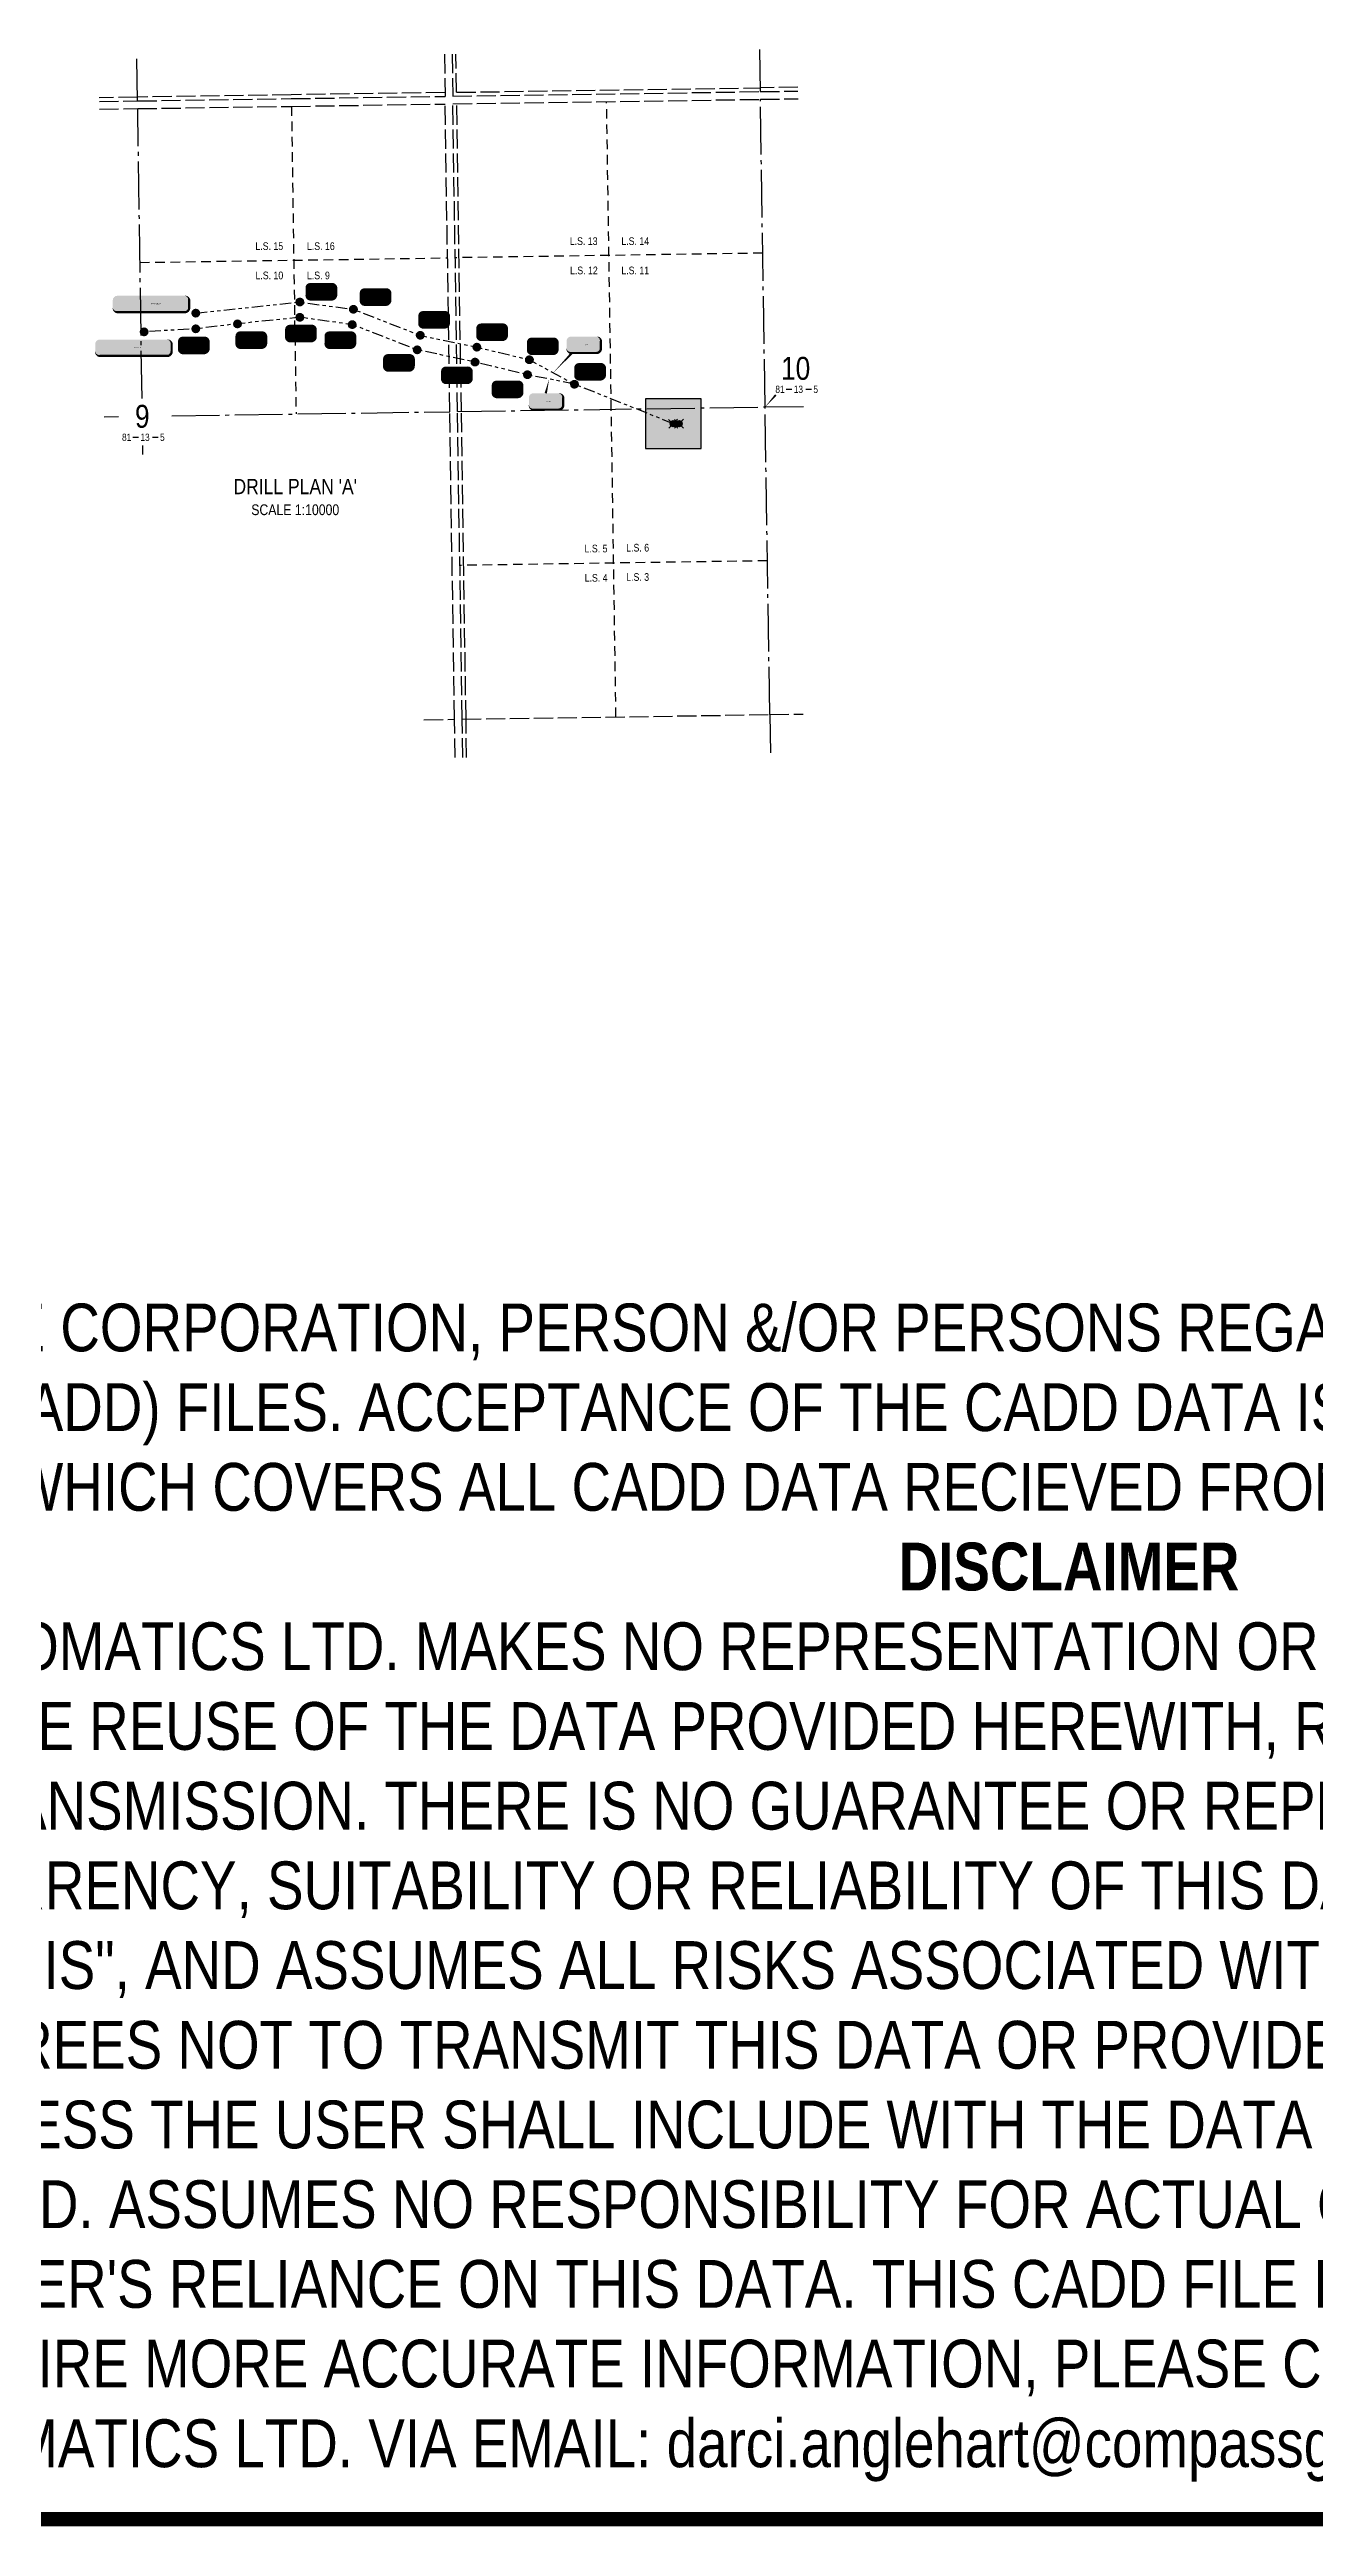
# Model space of a CAD drawing. Extents: x 562422 to 574052, y 6201080 to 6208306.
# Drawn here: x 567439 to 570745, y 6201080 to 6207556 of the extents above; entities that cross this region are included whole.
import ezdxf
from ezdxf.enums import TextEntityAlignment as Align

# ---------------------------------------------------------------- set-up
doc = ezdxf.new("R2018")
doc.units = 0
doc.header["$LTSCALE"] = 5
for name, pattern in [('foc-DRILLPATH', [14.75, 6, -1.75, 1.75, -1.75, 1.75, -1.75]), ('foc-LSD', [8, 5, -3]), ('foc-QUARTERLINE', [33, 25, -3, 2, -3]), ('foc-UNSURVEYED', [12.5, 10, -2.5])]:
    doc.linetypes.add(name, pattern=pattern)
doc.layers.get('Defpoints').update_dxf_attribs({"color": 9})
for name, color, linetype in [('10', 1, 'Continuous'), ('9', 3, 'Continuous'), ('C-CLOSURE', 7, 'Continuous'), ('CG-NOTES', 7, 'Continuous'), ('DETAIL-T', 7, 'Continuous'), ('L-MON', 1, 'Continuous'), ('L-SECLBL', 7, 'Continuous'), ('L-SECQ', 8, 'foc-QUARTERLINE'), ('L-SECTION-LSD', 7, 'foc-LSD'), ('L-USEC', 7, 'foc-UNSURVEYED'), ('P-PDRILLPATH', 12, 'foc-DRILLPATH'), ('P-PROPOSED', 10, 'Continuous'), ('P-PROPOSED-H', 21, 'Continuous')]:
    doc.layers.add(name, color=color, linetype=linetype)
doc.layers.add('DISCLAIMER', color=7, linetype='Continuous', plot=False)
doc.styles.add('100L', font='ARIALN.TTF', dxfattribs={"height": 11})
doc.styles.add('80', font='ARIALN.TTF', dxfattribs={"height": 10})
doc.styles.add('80CG', font='ARIALN.TTF', dxfattribs={"height": 10})
doc.styles.add('80L', font='ARIALN.TTF', dxfattribs={"height": 10})
doc.styles.add('SIMPLEX', font='ARIALN.TTF')
doc.styles.get("Standard").update_dxf_attribs({"font": 'ARIALN.TTF'})

# ---------------------------------------------------------------- blocks, each defined once
blk = doc.blocks.new('L-SECLBL')
at = {"layer": '9', "color": 7}
for p, q in [((-5.1, -27.8), (-12.3, -27.8)), ((20.7, -27.8), (13.5, -27.8))]:
    blk.add_line(p, q, dxfattribs=at)
at = {"layer": '10', "color": 2, "style": 'SIMPLEX'}
blk.add_attdef('SEC', text='', height=30, dxfattribs=at).set_placement((0, 0), align=Align.MIDDLE)
at = {"layer": '10', "color": 5, "style": '80L'}
blk.add_attdef('TWP', text='', height=9.5, dxfattribs=at).set_placement((-14.4, -27.4), align=Align.MIDDLE_RIGHT)
blk.add_attdef('RGE', text='', height=9.5, dxfattribs=at).set_placement((3.6, -27.4), align=Align.MIDDLE_CENTER)
blk.add_attdef('MER', text='', height=9.5, dxfattribs=at).set_placement((23.2, -27.4), align=Align.MIDDLE_LEFT)
blk = doc.blocks.new('WC')
at = {"layer": 'L-MON'}
h = blk.add_hatch(color=255, dxfattribs=at)
h.dxf.hatch_style = 1
edge = h.paths.add_edge_path()
edge.add_arc((0, 0), 0.9, 0, 360)
at = {"layer": 'L-MON', "color": 240, "flags": 128}
for points in [[(-0.62, 0.5), (-1.23, 1.12)], [(0.52, 0.61), (1.13, 1.21)], [(-1.18, -1.18), (-0.56, -0.57)], [(1.16, -1.18), (0.56, -0.57)]]:
    blk.add_lwpolyline(points, dxfattribs=at)
at = {"layer": 'L-MON', "color": 240}
for radius in [0.8, 0.373]:
    blk.add_circle((0, 0), radius, dxfattribs=at)
blk = doc.blocks.new('plbh')
at = {"layer": 'L-MON'}
h = blk.add_hatch(color=255, dxfattribs=at)
h.dxf.hatch_style = 1
edge = h.paths.add_edge_path()
edge.add_arc((0, 0), 1.16, 0, 360)
h = blk.add_hatch(color=256, dxfattribs=at)
h.dxf.hatch_style = 1
h.paths.add_polyline_path([(-0.96, 0, 1), (0.96, 0, 1)])
h.paths.add_polyline_path([(0.91, 0, -1), (-0.91, 0, -1)], flags=16)
h.paths.add_polyline_path([(0.45, 0, -1), (-0.45, 0, -1)], flags=0)
h = blk.add_hatch(color=256, dxfattribs=at)
h.dxf.hatch_style = 1
h.paths.add_polyline_path([(-0.45, 0, 1), (0.45, 0, 1)])
h.paths.add_polyline_path([(0.4, 0, -1), (-0.4, 0, -1)], flags=16)
at = {"layer": 'L-MON', "color": 240}
for radius in [0.96, 0.91, 0.45, 0.4]:
    blk.add_circle((0, 0), radius, dxfattribs=at)
blk = doc.blocks.new('*U66')
h = blk.add_hatch(color=255)
edge = h.paths.add_edge_path()
edge.add_line((-44, -11.5), (44, -11.5))
edge.add_arc((44, -5.5), 6, 270, 360)
edge.add_line((50, -5.5), (50, 4))
edge.add_arc((44, 4), 6, 0, 90)
edge.add_line((44, 10), (-44, 10))
edge.add_arc((-44, 4), 6, 90, 180)
edge.add_line((-50, 4), (-50, -5.5))
edge.add_arc((-44, -5.5), 6, 180, 270)
at = {"color": 14, "flags": 128}
blk.add_lwpolyline([(-44, -11.5, 3, 3, 0), (44, -11.5, 3, 3, 0.414214), (50, -5.5, 3, 3, 0), (50, 4, 3, 0, 0.414214), (44, 10, 0, 0, 0), (-44, 10, 0, 0, 0.414214), (-50, 4, 0, 0, 0), (-50, -5.5, 0, 3, 0.414214)], format="xyseb", close=True, dxfattribs=at)
at = {"color": 14, "lineweight": 30, "flags": 104}
blk.add_attdef('ENTER_TEXT', text='', height=10, dxfattribs=at).set_placement((0, 0), align=Align.MIDDLE_CENTER)
blk = doc.blocks.new('*U67')
h = blk.add_hatch(color=255)
edge = h.paths.add_edge_path()
edge.add_line((-14, -11.5), (14, -11.5))
edge.add_arc((14, -5.5), 6, 270, 360)
edge.add_line((20, -5.5), (20, 4))
edge.add_arc((14, 4), 6, 0, 90)
edge.add_line((14, 10), (-14, 10))
edge.add_arc((-14, 4), 6, 90, 180)
edge.add_line((-20, 4), (-20, -5.5))
edge.add_arc((-14, -5.5), 6, 180, 270)
at = {"color": 14, "flags": 128}
blk.add_lwpolyline([(-14, -11.5, 3, 3, 0), (14, -11.5, 3, 3, 0.414214), (20, -5.5, 3, 3, 0), (20, 4, 3, 0, 0.414214), (14, 10, 0, 0, 0), (-14, 10, 0, 0, 0.414214), (-20, 4, 0, 0, 0), (-20, -5.5, 0, 3, 0.414214)], format="xyseb", close=True, dxfattribs=at)
at = {"color": 14, "lineweight": 30, "flags": 104}
blk.add_attdef('ENTER_TEXT', text='', height=10, dxfattribs=at).set_placement((0, 0), align=Align.MIDDLE_CENTER)
blk = doc.blocks.new('*U68')
h = blk.add_hatch(color=255)
edge = h.paths.add_edge_path()
edge.add_line((-16.5, -11.5), (16.5, -11.5))
edge.add_arc((16.5, -5.5), 6, 270, 360)
edge.add_line((22.5, -5.5), (22.5, 4))
edge.add_arc((16.5, 4), 6, 0, 90)
edge.add_line((16.5, 10), (-16.5, 10))
edge.add_arc((-16.5, 4), 6, 90, 180)
edge.add_line((-22.5, 4), (-22.5, -5.5))
edge.add_arc((-16.5, -5.5), 6, 180, 270)
at = {"color": 14, "flags": 128}
blk.add_lwpolyline([(-16.5, -11.5, 3, 3, 0), (16.5, -11.5, 3, 3, 0.414214), (22.5, -5.5, 3, 3, 0), (22.5, 4, 3, 0, 0.414214), (16.5, 10, 0, 0, 0), (-16.5, 10, 0, 0, 0.414214), (-22.5, 4, 0, 0, 0), (-22.5, -5.5, 0, 3, 0.414214)], format="xyseb", close=True, dxfattribs=at)
at = {"color": 14, "lineweight": 30, "flags": 104}
blk.add_attdef('ENTER_TEXT', text='', height=10, dxfattribs=at).set_placement((0, 0), align=Align.MIDDLE_CENTER)
blk = doc.blocks.new('Disclaimer_Legal')
at = {"layer": 'DISCLAIMER', "color": 254, "flags": 128}
blk.add_lwpolyline([(-3612.9, -1104.6, 37.5, 37.5, 0), (4096.1, -1104.6, 37.5, 37.5, 0.414214), (4171.1, -1029.6, 37.5, 37.5, 0), (4171.1, 2078.7, 37.5, 0, 0.414214), (4096.1, 2153.7, 0, 0, 0), (-3612.9, 2153.7, 0, 0, 0.414214), (-3687.9, 2078.7, 0, 0, 0), (-3687.9, -1029.6, 0, 37.5, 0.414214)], format="xyseb", close=True, dxfattribs=at)
at = {"layer": 'DISCLAIMER', "color": 254, "insert": (241.6, 533.9), "char_height": 125, "width": 7717.568, "attachment_point": 5, "style": '80'}
blk.add_mtext('NOTICE TO THE CORPORATION, PERSON &/OR PERSONS REGARDING THIS COMPUTER AIDED DESIGN AND DRAFTING (CADD) FILES. ACCEPTANCE OF THE CADD DATA IS BASED ON THE FOLLOWING DISCLAIMER WHICH COVERS ALL CADD DATA RECIEVED FROM COMPASS GEOMATICS LTD.\\P{\\fArial Narrow|b1|i0|c0|p34;DISCLAIMER}\\PCOMPASS GEOMATICS LTD. MAKES NO REPRESENTATION OR WARRANTIES, EXPRESS OR IMPLIED, WITH RESPECT TO THE REUSE OF THE DATA PROVIDED HEREWITH, REGARDLESS OF ITS FORMAT OR THE MEANS OF ITS TRANSMISSION. THERE IS NO GUARANTEE OR REPRESENTATION TO THE USER AS TO THE ACCURACY, CURRENCY, SUITABILITY OR RELIABILITY OF THIS DATA FOR ANY PURPOSE. THE USER ACCEPTS THE DATA "AS IS", AND ASSUMES ALL RISKS ASSOCIATED WITH ITS USE. BY ACCEPTANCE OF THIS DATA, THE USER AGREES NOT TO TRANSMIT THIS DATA OR PROVIDE ACCESS OR ANY PART OF IT TO ANOTHER PARTY UNLESS THE USER SHALL INCLUDE WITH THE DATA A COPY OF THIS DISCLAIMER. COMPASS GEOMATICS LTD. ASSUMES NO RESPONSIBILITY FOR ACTUAL OR CONSEQUENTIAL DAMAGE AS A RESULT OF ANY USER\'S RELIANCE ON THIS DATA. THIS CADD FILE IS FOR ILLUSTRATION PURPOSES ONLY.\\PIF YOU REQUIRE MORE ACCURATE INFORMATION, PLEASE CONTACT DARCI ANGLEHART AT COMPASS GEOMATICS LTD. VIA EMAIL: darci.anglehart@compassgeomatics.ca OR CELL: 506-961-7292', dxfattribs=at)

msp = doc.modelspace()

# ---------------------------------------------------------------- hatches: boundary and pattern name
at = {"layer": 'P-PROPOSED-H'}
h = msp.add_hatch(color=256, dxfattribs=at)
h.dxf.hatch_style = 1
h.paths.add_polyline_path([(568996.924, 6206512.449), (569141.852, 6206512.425), (569141.873, 6206642.366), (568996.945, 6206642.39)])

# ---------------------------------------------------------------- linework, layer by layer
at = {"layer": 'C-CLOSURE', "color": 14, "flags": 128}
for points in [[(568755.56, 6206710.595, 0, 6, 0), (568804.49, 6206762.351, 0, 0, 0)], [(568744.675, 6206693.952, 0, 6, 0), (568736.011, 6206656.899, 0, 0, 0)]]:
    msp.add_lwpolyline(points, format="xyseb", dxfattribs=at)
at = {"layer": 'L-SECLBL', "flags": 128}
msp.add_lwpolyline([(569309.25, 6206621.133, 0, 4.998, 0), (569337.3, 6206652.707, 0, 0, 0)], format="xyseb", dxfattribs=at)
at = {"layer": 'L-SECQ'}
for p, q in [((569294.957, 6207555.584), (569296.64, 6207445.543)), ((567680.539, 6206642.821), (567669.238, 6207401.051)), ((569309.25, 6206621.133), (569296.948, 6207425.438)), ((567758.05, 6206597.9), (568485.179, 6206608.791)), ((568505.285, 6206609.092), (569309.25, 6206621.133)), ((569309.25, 6206621.133), (569409.366, 6206622.633)), ((569321.552, 6205816.828), (569309.25, 6206621.133)), ((567581.282, 6206595.253), (567619.129, 6206595.82)), ((567682.715, 6206496.806), (567682.368, 6206520.086)), ((569321.552, 6205816.828), (569323.076, 6205716.885))]:
    msp.add_line(p, q, dxfattribs=at)
at = {"layer": 'L-SECQ', "flags": 128}
msp.add_lwpolyline([(567668.939, 6207421.156), (567667.299, 6207531.199)], dxfattribs=at)
at = {"layer": 'L-SECTION-LSD'}
for p, q in [((568907.267, 6206615.112), (568895.044, 6207419.417)), ((569303.099, 6207023.286), (568499.212, 6207011.244)), ((568919.491, 6205810.809), (568907.267, 6206615.112)), ((569315.401, 6206218.98), (568511.357, 6206206.941))]:
    msp.add_line(p, q, dxfattribs=at)
at = {"layer": 'L-SECTION-LSD', "flags": 128}
for points in [[(568071.138, 6207407.071), (568083.202, 6206602.77)], [(567675.232, 6206998.9), (568479.107, 6207010.943)]]:
    msp.add_lwpolyline(points, dxfattribs=at)
at = {"layer": 'L-USEC'}
for p, q in [((568471.07, 6207543.241), (568472.731, 6207433.2)), ((568491.175, 6207543.542), (568492.837, 6207433.501)), ((568502.737, 6207443.704), (568501.228, 6207543.693)), ((568472.579, 6207443.252), (568070.684, 6207437.23)), ((568492.837, 6207433.501), (569296.647, 6207445.543)), ((568502.737, 6207443.704), (569296.496, 6207455.596)), ((569395.164, 6207457.074), (569296.487, 6207455.596)), ((569296.646, 6207445.544), (569395.335, 6207447.022)), ((567668.789, 6207431.208), (567568.843, 6207429.711)), ((567568.993, 6207419.659), (567668.937, 6207421.156)), ((567569.293, 6207399.553), (567669.238, 6207401.051)), ((568070.684, 6207437.23), (567668.789, 6207431.208)), ((567668.937, 6207421.156), (568070.836, 6207427.176)), ((567669.238, 6207401.051), (568071.138, 6207407.071)), ((568070.836, 6207427.176), (568472.731, 6207433.2)), ((568071.138, 6207407.071), (568473.035, 6207413.094)), ((568485.179, 6206608.791), (568473.035, 6207413.094)), ((568493.14, 6207413.396), (569296.948, 6207425.438)), ((568505.285, 6206609.094), (568493.14, 6207413.398)), ((568515.337, 6206609.246), (568503.193, 6207413.55)), ((569296.948, 6207425.438), (569395.677, 6207426.918)), ((568497.325, 6205804.489), (568485.179, 6206608.791)), ((568517.43, 6205804.793), (568505.285, 6206609.094)), ((568527.483, 6205804.945), (568515.337, 6206609.246)), ((568417.487, 6205803.294), (568497.325, 6205804.489)), ((568498.835, 6205704.546), (568497.325, 6205804.489)), ((568517.43, 6205804.79), (569321.552, 6205816.828)), ((568518.94, 6205704.847), (568517.43, 6205804.793)), ((568528.993, 6205704.998), (568527.483, 6205804.945)), ((569321.552, 6205816.828), (569408.952, 6205818.136))]:
    msp.add_line(p, q, dxfattribs=at)
at = {"layer": 'P-PDRILLPATH', "flags": 128}
for points in [[(567821.003, 6206866.47), (568093.003, 6206895.47), (568233.003, 6206876.47), (568408.003, 6206808.47), (568556.003, 6206777.47), (568693.043, 6206744.564), (568811.003, 6206680.47)], [(568811.003, 6206680.47), (568688.003, 6206705.47), (568551.003, 6206738.47), (568400.003, 6206770.47), (568230.003, 6206836.47), (568093.003, 6206855.47), (567930.003, 6206838.47), (567821.003, 6206825.47), (567686.003, 6206817.47)], [(569069.393, 6206577.41), (568810.999, 6206680.472)]]:
    msp.add_lwpolyline(points, dxfattribs=at)
at = {"layer": 'P-PROPOSED', "flags": 128}
msp.add_lwpolyline([(568996.924, 6206512.449), (569141.852, 6206512.425), (569141.873, 6206642.366), (568996.945, 6206642.39)], close=True, dxfattribs=at)

# ---------------------------------------------------------------- block references
at = {"layer": 'CG-NOTES'}
ref = msp.add_blockref('*U67', (568289.573, 6206911.295), dxfattribs=dict(at, xscale=1.999088000000003, yscale=1.999088000000003, zscale=1.999088000000003))
lines = msp.add_mtext('WP #4', dxfattribs={"layer": '0', "color": 14, "insert": (568289.573, 6206911.295), "char_height": 2.5, "attachment_point": 1})
ref.add_attrib('ENTER_TEXT', '', (568289.573, 6206911.295), dxfattribs={"flags": 104}).embed_mtext(lines)
ref = msp.add_blockref('*U66', (567703.985, 6206891.879), dxfattribs=dict(at, xscale=1.999088000000003, yscale=1.999088000000003, zscale=1.999088000000003))
lines = msp.add_mtext('BOTTOM HOLE', dxfattribs={"layer": '0', "color": 14, "insert": (567703.985, 6206891.879), "char_height": 2.5, "attachment_point": 1})
ref.add_attrib('ENTER_TEXT', '', (567703.985, 6206891.879), dxfattribs={"flags": 104}).embed_mtext(lines)
ref = msp.add_blockref('*U67', (568442.705, 6206851.872), dxfattribs=dict(at, xscale=1.999088000000003, yscale=1.999088000000003, zscale=1.999088000000003))
lines = msp.add_mtext('WP #3', dxfattribs={"layer": '0', "color": 14, "insert": (568443.094, 6206851.872), "char_height": 2.5, "attachment_point": 1})
ref.add_attrib('ENTER_TEXT', '', (568443.094, 6206851.872), dxfattribs={"flags": 104}).embed_mtext(lines)
ref = msp.add_blockref('*U66', (567658.018, 6206777.408), dxfattribs=dict(at, xscale=1.999088000000003, yscale=1.999088000000003, zscale=1.999088000000003))
lines = msp.add_mtext('BOTTOM HOLE', dxfattribs={"layer": '0', "color": 14, "insert": (567658.018, 6206777.408), "char_height": 2.5, "attachment_point": 1})
ref.add_attrib('ENTER_TEXT', '', (567658.018, 6206777.408), dxfattribs={"flags": 104}).embed_mtext(lines)
ref = msp.add_blockref('*U67', (567814.438, 6206784.919), dxfattribs=dict(at, xscale=1.999088000000003, yscale=1.999088000000003, zscale=1.999088000000003))
lines = msp.add_mtext('WP #7', dxfattribs={"layer": '0', "color": 14, "insert": (567814.827, 6206784.913), "char_height": 2.5, "attachment_point": 1})
ref.add_attrib('ENTER_TEXT', '', (567814.827, 6206784.913), dxfattribs={"flags": 104}).embed_mtext(lines)
ref = msp.add_blockref('*U67', (567964.794, 6206798.727), dxfattribs=dict(at, xscale=1.999088000000003, yscale=1.999088000000003, zscale=1.999088000000003))
lines = msp.add_mtext('WP #6', dxfattribs={"layer": '0', "color": 14, "insert": (567964.794, 6206798.727), "char_height": 2.5, "attachment_point": 1})
ref.add_attrib('ENTER_TEXT', '', (567964.794, 6206798.727), dxfattribs={"flags": 104}).embed_mtext(lines)
ref = msp.add_blockref('*U67', (568094.517, 6206816.022), dxfattribs=dict(at, xscale=1.999088000000003, yscale=1.999088000000003, zscale=1.999088000000003))
lines = msp.add_mtext('WP #5', dxfattribs={"layer": '0', "color": 14, "insert": (568094.517, 6206816.022), "char_height": 2.5, "attachment_point": 1})
ref.add_attrib('ENTER_TEXT', '', (568094.517, 6206816.022), dxfattribs={"flags": 104}).embed_mtext(lines)
ref = msp.add_blockref('*U67', (568197.586, 6206798.728), dxfattribs=dict(at, xscale=1.999088000000003, yscale=1.999088000000003, zscale=1.999088000000003))
lines = msp.add_mtext('WP #4', dxfattribs={"layer": '0', "color": 14, "insert": (568197.586, 6206798.728), "char_height": 2.5, "attachment_point": 1})
ref.add_attrib('ENTER_TEXT', '', (568197.586, 6206798.728), dxfattribs={"flags": 104}).embed_mtext(lines)
ref = msp.add_blockref('*U67', (568594.299, 6206819.355), dxfattribs=dict(at, xscale=1.999088000000003, yscale=1.999088000000003, zscale=1.999088000000003))
lines = msp.add_mtext('WP #2', dxfattribs={"layer": '0', "color": 14, "insert": (568594.299, 6206819.355), "char_height": 2.5, "attachment_point": 1})
ref.add_attrib('ENTER_TEXT', '', (568594.299, 6206819.355), dxfattribs={"flags": 104}).embed_mtext(lines)
ref = msp.add_blockref('*U67', (568726.703, 6206782.54), dxfattribs=dict(at, xscale=1.999088000000003, yscale=1.999088000000003, zscale=1.999088000000003))
lines = msp.add_mtext('WP #1', dxfattribs={"layer": '0', "color": 14, "insert": (568726.703, 6206782.54), "char_height": 2.5, "attachment_point": 1})
ref.add_attrib('ENTER_TEXT', '', (568726.703, 6206782.54), dxfattribs={"flags": 104}).embed_mtext(lines)
ref = msp.add_blockref('*U68', (568835.235, 6206785.196), dxfattribs=dict(at, xscale=1.999088000000003, yscale=1.999088000000003, zscale=1.999088000000003))
lines = msp.add_mtext('LEG #2', dxfattribs={"layer": '0', "color": 14, "insert": (568835.235, 6206785.196), "char_height": 2.5, "attachment_point": 1})
ref.add_attrib('ENTER_TEXT', '', (568835.235, 6206785.196), dxfattribs={"flags": 104}).embed_mtext(lines)
ref = msp.add_blockref('*U67', (568350.718, 6206739.305), dxfattribs=dict(at, xscale=1.999088000000003, yscale=1.999088000000003, zscale=1.999088000000003))
lines = msp.add_mtext('WP #3', dxfattribs={"layer": '0', "color": 14, "insert": (568351.107, 6206739.305), "char_height": 2.5, "attachment_point": 1})
ref.add_attrib('ENTER_TEXT', '', (568351.107, 6206739.305), dxfattribs={"flags": 104}).embed_mtext(lines)
ref = msp.add_blockref('*U67', (568850.468, 6206715.99), dxfattribs=dict(at, xscale=1.999088000000003, yscale=1.999088000000003, zscale=1.999088000000003))
lines = msp.add_mtext('MEP', dxfattribs={"layer": '0', "color": 14, "insert": (568850.12, 6206715.99), "char_height": 2.5, "attachment_point": 1})
ref.add_attrib('ENTER_TEXT', '', (568850.12, 6206715.99), dxfattribs={"flags": 104}).embed_mtext(lines)
ref = msp.add_blockref('*U67', (568502.312, 6206706.788), dxfattribs=dict(at, xscale=1.999088000000003, yscale=1.999088000000003, zscale=1.999088000000003))
lines = msp.add_mtext('WP #2', dxfattribs={"layer": '0', "color": 14, "insert": (568502.312, 6206706.788), "char_height": 2.5, "attachment_point": 1})
ref.add_attrib('ENTER_TEXT', '', (568502.312, 6206706.788), dxfattribs={"flags": 104}).embed_mtext(lines)
ref = msp.add_blockref('*U67', (568634.716, 6206669.973), dxfattribs=dict(at, xscale=1.999088000000003, yscale=1.999088000000003, zscale=1.999088000000003))
lines = msp.add_mtext('WP #1', dxfattribs={"layer": '0', "color": 14, "insert": (568634.716, 6206669.973), "char_height": 2.5, "attachment_point": 1})
ref.add_attrib('ENTER_TEXT', '', (568634.716, 6206669.973), dxfattribs={"flags": 104}).embed_mtext(lines)
ref = msp.add_blockref('*U68', (568736.705, 6206637.082), dxfattribs=dict(at, xscale=1.999088000000003, yscale=1.999088000000003, zscale=1.999088000000003))
lines = msp.add_mtext('LEG #1', dxfattribs={"layer": '0', "color": 14, "insert": (568736.705, 6206637.082), "char_height": 2.5, "attachment_point": 1})
ref.add_attrib('ENTER_TEXT', '', (568736.705, 6206637.082), dxfattribs={"flags": 104}).embed_mtext(lines)
at = {"layer": 'Defpoints'}
msp.add_blockref('Disclaimer_Legal', (569862.262, 6202203.204), dxfattribs=at)
at = {"layer": 'L-MON', "xscale": 9.99544, "yscale": 9.99544, "zscale": 9.99544}
for name, p in [('plbh', (567821.003, 6206866.47)), ('plbh', (568093, 6206855.551)), ('plbh', (568093.003, 6206895.47)), ('plbh', (568233.003, 6206876.47)), ('plbh', (567686.011, 6206817.469)), ('plbh', (567821.007, 6206825.469)), ('plbh', (567930.032, 6206838.243)), ('plbh', (568230.007, 6206836.469)), ('plbh', (568408.003, 6206808.47)), ('plbh', (568400.007, 6206770.469)), ('plbh', (568551.003, 6206738.47)), ('plbh', (568556.003, 6206777.47)), ('plbh', (568693.043, 6206744.564)), ('plbh', (568688.003, 6206705.47)), ('plbh', (568810.999, 6206680.472)), ('WC', (569069.401, 6206577.407)), ('WC', (569084.401, 6206577.405))]:
    msp.add_blockref(name, p, dxfattribs=at)
at = {"layer": 'L-SECLBL', "xscale": 1.999081999999987, "yscale": 1.999081999999987, "zscale": 1.999081999999987}
for p, values in [((569389.156, 6206722.105), {'SEC': '10', 'TWP': '81', 'RGE': '13', 'MER': '5'}), ((567681.225, 6206596.75), {'SEC': '9', 'TWP': '81', 'RGE': '13', 'MER': '5'})]:
    msp.add_blockref('L-SECLBL', p, dxfattribs=at).add_auto_attribs(values)

# ---------------------------------------------------------------- texts
at = {"layer": 'DETAIL-T', "color": 3, "insert": (567855.314, 6206433.052), "char_height": 39.98176, "width": 451.46243, "attachment_point": 1, "style": '80CG'}
msp.add_mtext("\\pxqc;DRILL PLAN 'A'\\P{\\H0.7x;SCALE 1:10000}", dxfattribs=at)

# ---------------------------------------------------------------- next in the draw order: texts
at = {"layer": 'L-SECTION-LSD', "attachment_point": 1, "style": '100L', "bg_fill": 3, "box_fill_scale": 1.5, "bg_fill_color": 256, "bg_fill_transparency": 0}
for s, width, insert, char_height in [('\\pxqr;L.S. 15', 73.68528, (567975.801, 6207051.563), 19.99088), ('\\pxql;L.S. 16', 73.84918, (568111.658, 6207051.563), 19.99088), ('\\pxqr;L.S. 13', 73.63484, (568797.696, 6207064.632), 19.99088), ('L.S. 14', 73.96266, (568933.553, 6207064.632), 19.9909), ('\\pxqr;L.S. 12', 74.1896, (568797.696, 6206988.097), 19.99088), ('\\pxql;L.S. 11', 72.86575, (568933.553, 6206988.097), 19.99088), ('\\pxqr;L.S. 10', 73.8744, (567975.801, 6206975.028), 19.99088), ('\\pxql;L.S. 9', 61.02672, (568111.658, 6206975.028), 19.99088), ('\\pxql;L.S. 6', 60.93846, (568946.225, 6206263.153), 19.99088), ('\\pxql;L.S. 3', 60.72413, (568946.225, 6206186.618), 19.99088)]:
    msp.add_mtext_dynamic_manual_height_columns(s, width=width, gutter_width=109.95, heights=[0], dxfattribs=dict(at, insert=insert, char_height=char_height))

# ---------------------------------------------------------------- next in the draw order: block references
at = {"layer": 'CG-NOTES'}
ref = msp.add_blockref('*U67', (568147.95, 6206925.204), dxfattribs=dict(at, xscale=1.999088000000003, yscale=1.999088000000003, zscale=1.999088000000003))
lines = msp.add_mtext('WP #5', dxfattribs={"layer": '0', "color": 14, "insert": (568147.95, 6206925.204), "char_height": 2.5, "attachment_point": 1})
ref.add_attrib('ENTER_TEXT', '', (568147.95, 6206925.204), dxfattribs={"flags": 104}).embed_mtext(lines)

# ---------------------------------------------------------------- next in the draw order: texts
at = {"layer": 'L-SECTION-LSD', "char_height": 19.99088, "attachment_point": 1, "style": '100L', "bg_fill": 3, "box_fill_scale": 1.5, "bg_fill_color": 256, "bg_fill_transparency": 0}
for s, width, insert in [('\\pxqr;L.S. 5', 60.77456, (568836.456, 6206260.938)), ('\\pxqr;L.S. 4', 61.05194, (568836.456, 6206184.403))]:
    msp.add_mtext_dynamic_manual_height_columns(s, width=width, gutter_width=109.95, heights=[0], dxfattribs=dict(at, insert=insert))

doc.saveas('drawing.dxf')
